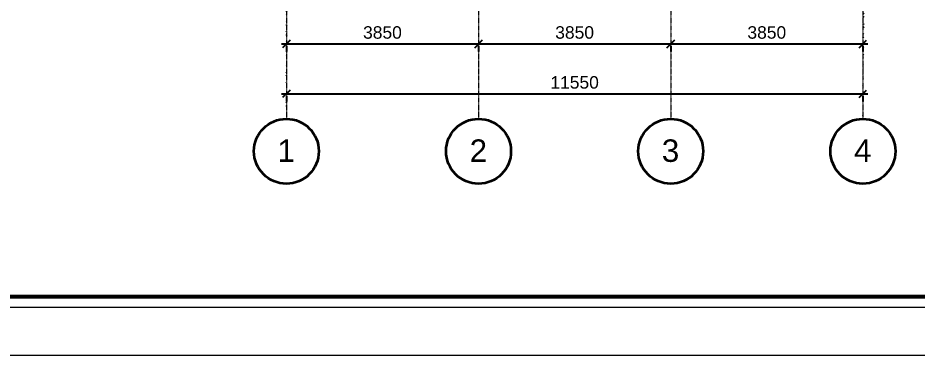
# Model space of a CAD drawing. Header units: millimetres. Extents: x 181904 to 315432, y 14752 to 46226.
# Drawn here: x 279325 to 297355, y 14752 to 21502 of the extents above; entities that cross this region are included whole.
import ezdxf

# ---------------------------------------------------------------- set-up
doc = ezdxf.new("R2010")
doc.units = ezdxf.units.MM
doc.linetypes.add('Grid Line', pattern=[21, 12, -3, 3, -3])
for name, color, linetype, lineweight in [('A-ANNO-DIMS', 211, 'Continuous', 9), ('A-STRT-Cstruktur', 4, 'Continuous', 15), ('A-WALL', 113, 'Continuous', 9), ('A-WALL-PATT', 111, 'Continuous', 25), ('S-GRID', 1, 'Continuous', 9), ('S-GRID-IDEN', 1, 'Continuous', 35)]:
    doc.layers.add(name, color=color, linetype=linetype, lineweight=lineweight)
doc.styles.add('Arial', font='arial.ttf', dxfattribs={"height": 450})
doc.styles.add('Arial_1', font='arial.ttf', dxfattribs={"height": 250})
doc.dimstyles.new('Diagonal_-_2_5mm_Arial', dxfattribs={"dimscale": 304.8, "dimtxt": 255.06485, "dimasz": 0.492126, "dimexe": 0.492126, "dimexo": 0.492126, "dimgap": 0.328084, "dimtad": 1, "dimdec": 0, "dimzin": 0, "dimdsep": 46, "dimtxsty": 'Arial_1', "dimblk1": 'OBLIQUE', "dimblk2": 'OBLIQUE', "dimsah": 1, "dimcen": 0.09, "dimdle": 0.328084, "dimazin": 0, "dimtfac": 1, "dimtdec": 4, "dimtix": 1, "dimtmove": 0, "dimatfit": 3, "dimfxl": 1, "dimtvp": 1, "dimtfill": 1, "dimtolj": 1, "dimtzin": 0, "dimarcsym": 2})
pattern_1 = [(45, (220486.29, 27640.56), (-101.02788, 101.02788), []), (45, (220553.64, 27640.56), (-101.02788, 101.02788), [])]

# ---------------------------------------------------------------- blocks, each defined once
blk = doc.blocks.new('Grid - Standard-24584-LANTAI 2')
at = {"layer": 'S-GRID-IDEN'}
blk.add_circle((0, 0), 6.5, dxfattribs=at)
blk = doc.blocks.new('_Oblique')
at = {"color": 0, "linetype": 'ByBlock', "lineweight": -2}
blk.add_line((-0.5, -0.5), (0.5, 0.5), dxfattribs=at)
blk = doc.blocks.new('*D40')
at = {"layer": 'A-ANNO-DIMS', "color": 0, "lineweight": -2, "transparency": 16777216}
for p, q in [((284601, 20983), (288651, 20983)), ((284701, 20939), (284701, 20833)), ((288551, 20939), (288551, 20833))]:
    blk.add_line(p, q, dxfattribs=at)
at = {"layer": 'Defpoints', "color": 0, "transparency": 16777216}
for p in [(284701, 21089), (288551, 21089), (288551, 20983)]:
    blk.add_point(p, dxfattribs=at)
at = {"layer": 'A-ANNO-DIMS', "color": 0, "lineweight": -2, "transparency": 16777216, "xscale": 150, "yscale": 150, "zscale": 150, "rotation": 180}
blk.add_blockref('_Oblique', (284701, 20983), dxfattribs=at)
at = {"layer": 'A-ANNO-DIMS', "color": 0, "lineweight": -2, "transparency": 16777216, "xscale": 150, "yscale": 150, "zscale": 150}
blk.add_blockref('_Oblique', (288551, 20983), dxfattribs=at)
at = {"layer": 'A-ANNO-DIMS', "color": 0, "transparency": 16777216, "insert": (286626, 21211), "char_height": 250, "width": 922.94, "attachment_point": 5, "style": 'Arial_1', "bg_fill": 3, "box_fill_scale": 1.1, "bg_fill_color": 256, "bg_fill_true_color": 13158600, "bg_fill_transparency": 0}
blk.add_mtext('\\A1;3850', dxfattribs=at)
blk = doc.blocks.new('*D41')
at = {"layer": 'A-ANNO-DIMS', "color": 0, "lineweight": -2, "transparency": 16777216}
for p, q in [((288451, 20983), (292501, 20983)), ((288551, 20939), (288551, 20833)), ((292401, 20939), (292401, 20833))]:
    blk.add_line(p, q, dxfattribs=at)
at = {"layer": 'Defpoints', "color": 0, "transparency": 16777216}
for p in [(288551, 21089), (292401, 21089), (292401, 20983)]:
    blk.add_point(p, dxfattribs=at)
at = {"layer": 'A-ANNO-DIMS', "color": 0, "lineweight": -2, "transparency": 16777216, "xscale": 150, "yscale": 150, "zscale": 150, "rotation": 180}
blk.add_blockref('_Oblique', (288551, 20983), dxfattribs=at)
at = {"layer": 'A-ANNO-DIMS', "color": 0, "lineweight": -2, "transparency": 16777216, "xscale": 150, "yscale": 150, "zscale": 150}
blk.add_blockref('_Oblique', (292401, 20983), dxfattribs=at)
at = {"layer": 'A-ANNO-DIMS', "color": 0, "transparency": 16777216, "insert": (290476, 21211), "char_height": 250, "width": 922.94, "attachment_point": 5, "style": 'Arial_1', "bg_fill": 3, "box_fill_scale": 1.1, "bg_fill_color": 256, "bg_fill_true_color": 13158600, "bg_fill_transparency": 0}
blk.add_mtext('\\A1;3850', dxfattribs=at)
blk = doc.blocks.new('*D42')
at = {"layer": 'A-ANNO-DIMS', "color": 0, "lineweight": -2, "transparency": 16777216}
for p, q in [((292301, 20983), (296351, 20983)), ((292401, 20939), (292401, 20833)), ((296251, 20939), (296251, 20833))]:
    blk.add_line(p, q, dxfattribs=at)
at = {"layer": 'Defpoints', "color": 0, "transparency": 16777216}
for p in [(292401, 21089), (296251, 21089), (296251, 20983)]:
    blk.add_point(p, dxfattribs=at)
at = {"layer": 'A-ANNO-DIMS', "color": 0, "lineweight": -2, "transparency": 16777216, "xscale": 150, "yscale": 150, "zscale": 150, "rotation": 180}
blk.add_blockref('_Oblique', (292401, 20983), dxfattribs=at)
at = {"layer": 'A-ANNO-DIMS', "color": 0, "lineweight": -2, "transparency": 16777216, "xscale": 150, "yscale": 150, "zscale": 150}
blk.add_blockref('_Oblique', (296251, 20983), dxfattribs=at)
at = {"layer": 'A-ANNO-DIMS', "color": 0, "transparency": 16777216, "insert": (294326, 21211), "char_height": 250, "width": 922.94, "attachment_point": 5, "style": 'Arial_1', "bg_fill": 3, "box_fill_scale": 1.1, "bg_fill_color": 256, "bg_fill_true_color": 13158600, "bg_fill_transparency": 0}
blk.add_mtext('\\A1;3850', dxfattribs=at)
blk = doc.blocks.new('*D43')
at = {"layer": 'A-ANNO-DIMS', "color": 0, "lineweight": -2, "transparency": 16777216}
for p, q in [((284601, 19983), (296351, 19983)), ((284701, 19939), (284701, 19833)), ((296251, 19939), (296251, 19833))]:
    blk.add_line(p, q, dxfattribs=at)
at = {"layer": 'Defpoints', "color": 0, "transparency": 16777216}
for p in [(284701, 20089), (296251, 20089), (296251, 19983)]:
    blk.add_point(p, dxfattribs=at)
at = {"layer": 'A-ANNO-DIMS', "color": 0, "lineweight": -2, "transparency": 16777216, "xscale": 150, "yscale": 150, "zscale": 150, "rotation": 180}
blk.add_blockref('_Oblique', (284701, 19983), dxfattribs=at)
at = {"layer": 'A-ANNO-DIMS', "color": 0, "lineweight": -2, "transparency": 16777216, "xscale": 150, "yscale": 150, "zscale": 150}
blk.add_blockref('_Oblique', (296251, 19983), dxfattribs=at)
at = {"layer": 'A-ANNO-DIMS', "color": 0, "transparency": 16777216, "insert": (290476, 20211), "char_height": 250, "width": 1153.68, "attachment_point": 5, "style": 'Arial_1', "bg_fill": 3, "box_fill_scale": 1.1, "bg_fill_color": 256, "bg_fill_true_color": 13158600, "bg_fill_transparency": 0}
blk.add_mtext('\\A1;11550', dxfattribs=at)
blk = doc.blocks.new('KOPSTR')
at = {"color": 8}
blk.add_lwpolyline([(997258, 628249), (997258, 586244), (1056658, 586244), (1056658, 628249)], close=True, dxfattribs=at)
at = {"lineweight": 13}
blk.add_lwpolyline([(1055385, 626976), (1055385, 587517), (999803, 587517), (999803, 626976)], close=True, dxfattribs=at)
at = {"color": 1, "lineweight": 53, "ltscale": 0.05}
blk.add_lwpolyline([(1045676, 626693), (1045676, 587800), (1000086, 587800), (1000086, 626693)], close=True, dxfattribs=at)

msp = doc.modelspace()

# ---------------------------------------------------------------- hatches: boundary and pattern name
at = {"layer": 'A-WALL', "lineweight": 25}
h = msp.add_hatch(dxfattribs=at)
h.set_pattern_fill('ANSI32', color=256, scale=15)
h.paths.add_polyline_path([(284701.3, 33179.3), (284626.3, 33179.3), (284626.3, 36629.3), (284701.3, 43361.3), (284701.3, 36629.3), (284776.3, 36629.3), (284776.3, 33179.3), (284701.3, 19482.2)])
at = {"layer": 'A-WALL-PATT', "lineweight": 9}
h = msp.add_hatch(dxfattribs=at)
h.set_pattern_fill('ANSI32', color=256, angle=45, style=0)
h.set_pattern_definition(pattern_1)
h.paths.add_polyline_path([(296251.3, 28929.3), (296326.3, 28929.3), (296326.3, 25479.3), (296251.3, 19482.2), (296251.3, 25479.3), (296176.3, 25479.3), (296176.3, 28929.3), (296251.3, 43361.3)])
h = msp.add_hatch(dxfattribs=at)
h.set_pattern_fill('ANSI32', color=256, angle=45, style=0)
h.set_pattern_definition(pattern_1)
h.paths.add_polyline_path([(296251.3, 33179.3), (296176.3, 33179.3), (296176.3, 36629.3), (296251.3, 43361.3), (296251.3, 36629.3), (296326.3, 36629.3), (296326.3, 33179.3), (296251.3, 19482.2)])

# ---------------------------------------------------------------- linework, layer by layer
at = {"layer": 'S-GRID', "linetype": 'Grid Line'}
for p, q in [((284701.3, 43361.3), (284701.3, 19482.2)), ((288551.3, 43361.3), (288551.3, 19482.2)), ((296251.3, 43361.3), (296251.3, 19482.2))]:
    msp.add_line(p, q, dxfattribs=at)

# ---------------------------------------------------------------- block references
at = {"layer": 'S-GRID-IDEN', "xscale": 99.99999999999993, "yscale": 99.99999999999993, "zscale": 99.99999999999993, "rotation": 180}
for p in [(284701.3, 18832.2), (288551.3, 18832.2), (292401.3, 18832.2), (296251.3, 18832.2)]:
    msp.add_blockref('Grid - Standard-24584-LANTAI 2', p, dxfattribs=at)

# ---------------------------------------------------------------- next in the draw order: texts
at = {"layer": 'S-GRID-IDEN', "lineweight": 9, "char_height": 450, "width": 424.894, "attachment_point": 1, "style": 'Arial', "bg_fill": 3, "box_fill_scale": 1.25, "bg_fill_color": 256, "bg_fill_true_color": 13158600, "bg_fill_transparency": 0}
for s, insert in [('1', (284522.9, 19070)), ('2', (288372.9, 19070)), ('3', (292222.9, 19070)), ('4', (296072.9, 19070))]:
    msp.add_mtext(s, dxfattribs=dict(at, insert=insert))

# ---------------------------------------------------------------- next in the draw order: dimensions: what is measured, and where the dimension line sits
at = {"layer": 'A-ANNO-DIMS'}
for base, p1, p2, override, picture, middle in [((288551.3, 20983.4), (284701.3, 21089.4), (288551.3, 21089.4), {"dimpost": '<>', "dimfxl": 3850}, '*D40', (286626.3, 21211.1)), ((296251.3, 19983.4), (284701.3, 20089.4), (296251.3, 20089.4), {"dimpost": '<>', "dimfxl": 11550}, '*D43', (290476.3, 20211))]:
    dim = msp.add_linear_dim(base=base, p1=p1, p2=p2, dimstyle='Diagonal_-_2_5mm_Arial', override=override, dxfattribs=at)
    dim.commit()
    dim.dimension.update_dxf_attribs({"geometry": picture, "text_midpoint": middle})

# ---------------------------------------------------------------- next in the draw order: dimensions: what is measured, and where the dimension line sits
dim = msp.add_linear_dim(base=(292401.3, 20983.4), p1=(288551.3, 21089.4), p2=(292401.3, 21089.4), dimstyle='Diagonal_-_2_5mm_Arial', override={"dimpost": '<>', "dimfxl": 3850}, dxfattribs=at)
dim.commit()
dim.dimension.update_dxf_attribs({"geometry": '*D41', "text_midpoint": (290476.3, 21211.1)})

# ---------------------------------------------------------------- next in the draw order: dimensions: what is measured, and where the dimension line sits
dim = msp.add_linear_dim(base=(296251.3, 20983.4), p1=(292401.3, 21089.4), p2=(296251.3, 21089.4), dimstyle='Diagonal_-_2_5mm_Arial', override={"dimpost": '<>', "dimfxl": 3850}, dxfattribs=at)
dim.commit()
dim.dimension.update_dxf_attribs({"geometry": '*D42', "text_midpoint": (294326.3, 21211.1)})

# ---------------------------------------------------------------- next in the draw order: linework, layer by layer
at = {"layer": 'S-GRID', "linetype": 'Grid Line'}
msp.add_line((292401.3, 43361.3), (292401.3, 19482.2), dxfattribs=at)

# ---------------------------------------------------------------- next in the draw order: block references
at = {"layer": 'A-STRT-Cstruktur', "xscale": 0.749313087254457, "yscale": 0.749313087254457, "zscale": 0.749313087254457}
msp.add_blockref('KOPSTR', (-476335.4, -424528.8, -87794.3), dxfattribs=at)

doc.saveas('drawing.dxf')
